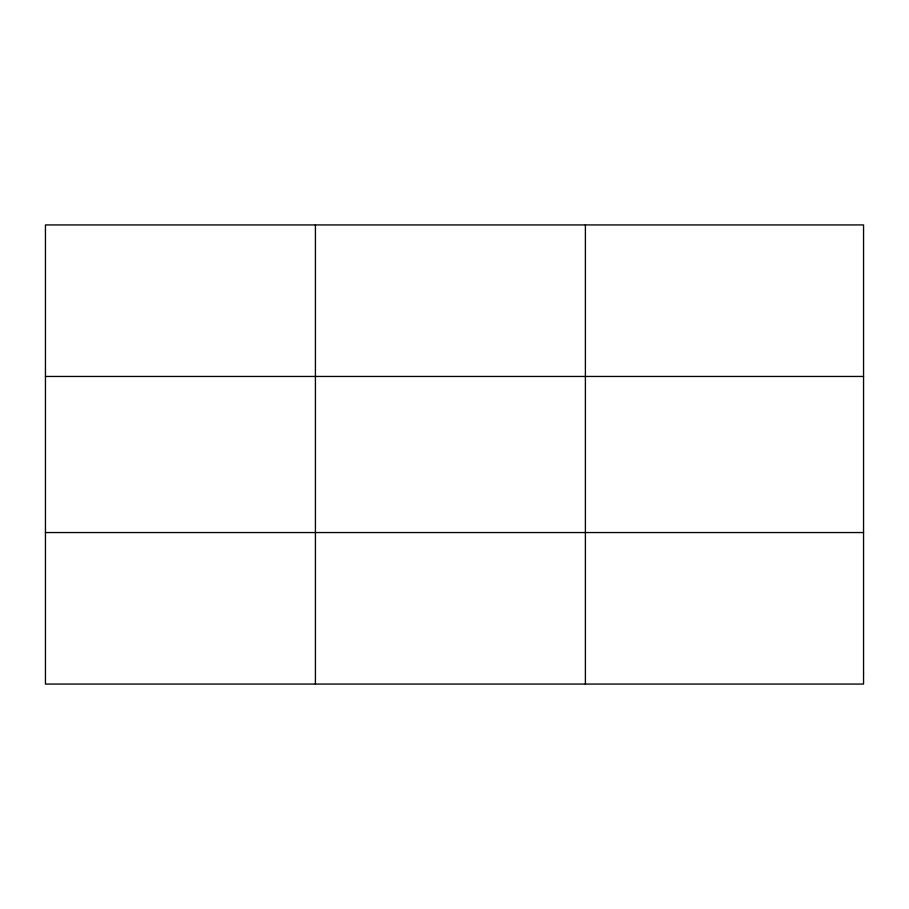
<?xml version="1.0" encoding="UTF-8"?>
<svg xmlns="http://www.w3.org/2000/svg" width="909" height="909" viewBox="0 0 909 909"><rect width="100%" height="100%" fill="white"/><g stroke="black" fill="none" stroke-linecap="round" stroke-linejoin="round"><path stroke-width="1.36" d="M315.423 684.068L315.423 224.932M585.396 684.068L585.396 224.932M45.45 376.451L863.55 376.451M45.45 532.549L863.55 532.549M863.55 673.239L863.55 684.068L45.45 684.068L45.45 224.932L863.55 224.932L863.55 673.239"/></g></svg>
